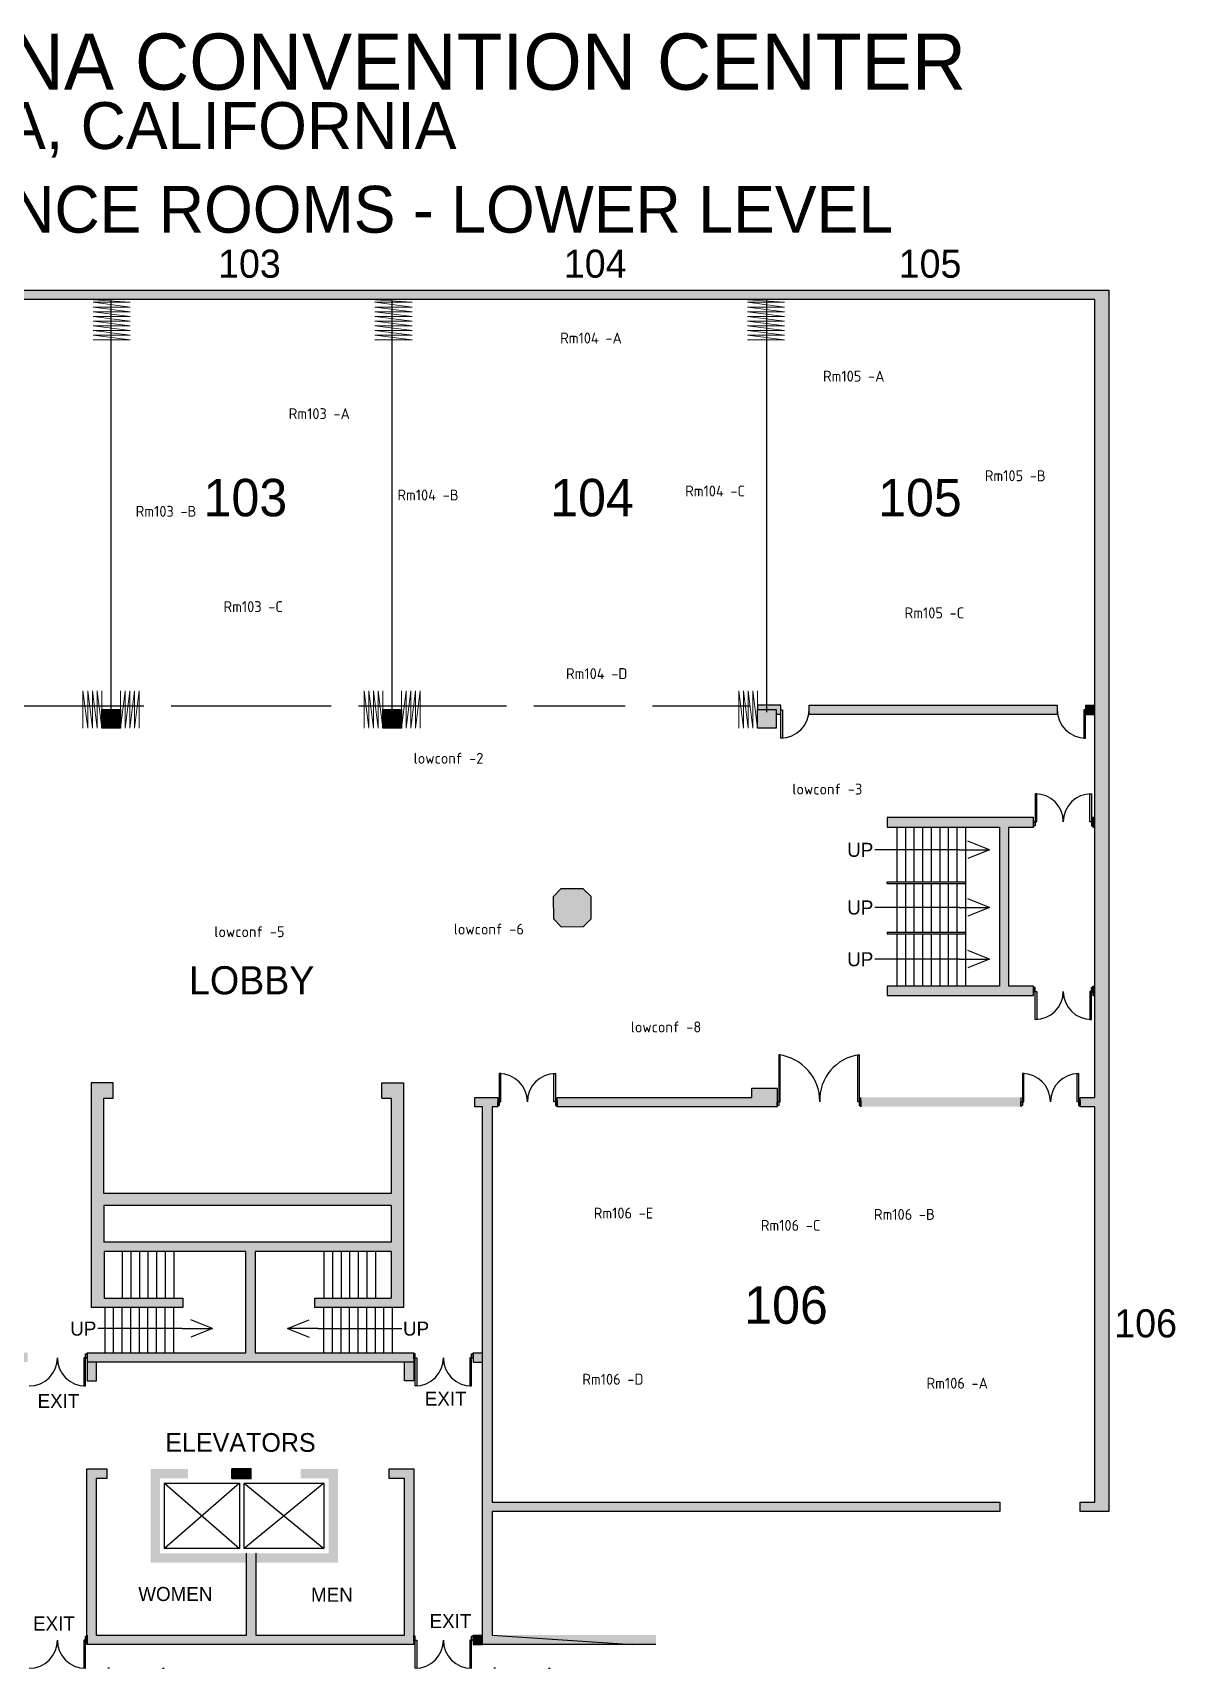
# Model space of a CAD drawing. Header units: inches. Extents: x 3281 to 5643, y 3049 to 5144.
# Drawn here: x 4180 to 5643, y 3049 to 5144 of the extents above; entities that cross this region are included whole.
import ezdxf
from ezdxf.enums import TextEntityAlignment as Align

# ---------------------------------------------------------------- set-up
doc = ezdxf.new("R2010")
doc.units = ezdxf.units.IN
doc.header["$LTSCALE"] = 100
doc.header["$MEASUREMENT"] = 0
doc.linetypes.add('DASHED', pattern=[19.05, 12.7, -6.35])
doc.linetypes.add('DASHEDTINY', pattern=[2.8575, 1.905, -0.9525])
doc.layers.add('AP_Name', color=176, linetype='CONTINUOUS', lineweight=18, true_color=0x000080)
for name, color, linetype, lineweight in [('bldg_airwall', 53, 'DASHED', 25), ('bldg_airwall_storage', 53, 'CONTINUOUS', 18), ('bldg_doors', 7, 'CONTINUOUS', 25), ('bldg_text', 94, 'CONTINUOUS', 25), ('bldg_title', 94, 'CONTINUOUS', 25), ('bldg_wallint', 7, 'CONTINUOUS', 25), ('bldg_wallintsol', 7, 'CONTINUOUS', 25)]:
    doc.layers.add(name, color=color, linetype=linetype, lineweight=lineweight)
doc.layers.add('bldg_stairs', color=9, linetype='CONTINUOUS')
doc.styles.add('bldgtx18', font='bldgtx18')
doc.styles.add('bldgtx24', font='bldgtx24')
doc.styles.add('bldgtx36', font='bldgtx36')
doc.styles.add('bldgtx48', font='bldgtx48')
doc.styles.add('iso3098', font='iso3098')
doc.styles.add('showtx60', font='showtx60')

msp = doc.modelspace()

# ---------------------------------------------------------------- hatches: boundary and pattern name
at = {"layer": 'bldg_wallintsol'}
for points in [[(5540.3, 4801.9), (5540.3, 4157.3), (5540.4, 4138.4), (5540.3, 4138.4), (5540.3, 4126.4), (5540.4, 4126.4), (5540.3, 3922.5), (5540.3, 3780), (5521.6, 3780), (5521.6, 3768), (5540.3, 3768), (5540.3, 3261.6), (5521.4, 3261.6), (5521.4, 3249.6), (5558.4, 3249.6), (5558.4, 3774), (5558.4, 4813.9), (3370.9, 4813.9), (3370.9, 4353.1), (3370.9, 4277.4), (3296.8, 4277.4), (3296.8, 4252.9), (3370.9, 4252.9), (3370.9, 4233.3), (3382.9, 4233.3), (3382.9, 4270.4), (3392.3, 4270.4), (3392.3, 4276.3), (3392.3, 4282.4), (3382.9, 4282.4), (3382.9, 4347.1), (3382.9, 4801.9)], [(4292.3, 4276.9), (4268.3, 4276.9), (4268.3, 4252.9), (4292.3, 4252.9)], [(4652.3, 4276.9), (4628.3, 4276.9), (4628.3, 4252.9), (4652.3, 4252.9)], [(5492.3, 4282.4), (5174.3, 4282.4), (5174.3, 4270.4), (5492.3, 4270.4)], [(5540.3, 4282.4), (5528.3, 4282.4), (5528.3, 4270.4), (5540.3, 4270.4)], [(5461.9, 4138.4), (5274.2, 4138.4), (5274.2, 4126.4), (5418.4, 4126.4), (5418.4, 3922.5), (5274.2, 3922.5), (5274.2, 3910.5), (5410.9, 3910.5), (5461.9, 3910.5), (5461.9, 3922.5), (5430.4, 3922.5), (5430.4, 4126.4), (5461.9, 4126.4)], [(5540.3, 4138.4), (5537.9, 4138.4), (5537.9, 4126.4), (5540.3, 4126.4)], [(4895, 4037.3), (4884.9, 4047.2), (4856.5, 4047.1), (4846.6, 4037), (4846.8, 4008.6), (4856.9, 3998.7), (4885.3, 3998.9), (4895.2, 4009)], [(5540.3, 3922.5), (5537.9, 3922.5), (5537.9, 3910.5), (5540.3, 3910.5)], [(4978.2, 3079.4), (4978.2, 3091.4), (4768.2, 3091.4), (4768.2, 3249.6), (5418.8, 3249.6), (5418.8, 3261.6), (4768.2, 3261.6), (4768.2, 3768), (4775.5, 3768), (4775.5, 3780), (4762.2, 3780), (4746.3, 3780), (4746.3, 3768), (4756.2, 3768), (4756.2, 3255.6), (4756.2, 3079.4)], [(5133.4, 3780), (5133.4, 3792), (5101, 3792), (5101, 3780), (4851.5, 3780), (4851.5, 3768), (5133.4, 3768)], [(5445.6, 3780), (5240.7, 3780), (5240.7, 3768), (5445.6, 3768)], [(4667.9, 3091.4), (4667.9, 3304.1), (4636.5, 3304.1), (4636.5, 3292.1), (4655.9, 3292.1), (4655.9, 3091.4), (4465.8, 3091.4), (4465.8, 3184.1), (4453.8, 3184.1), (4453.8, 3091.4), (4261.3, 3091.4), (4261.3, 3292.1), (4274.7, 3292.1), (4274.7, 3304.1), (4249.3, 3304.1), (4249.3, 3089.8), (4249.5, 3089.8), (4249.5, 3079.4), (4459.8, 3079.4), (4667.9, 3079.4)], [(4459.5, 3304.1), (4435, 3304.1), (4435, 3292.1), (4459.5, 3292.1)], [(4756.2, 3091.4), (4743.9, 3091.4), (4743.9, 3079.4), (4756.2, 3079.4)]]:
    msp.add_hatch(color=256, dxfattribs=at).paths.add_polyline_path(points, flags=0)
h = msp.add_hatch(color=256, dxfattribs=at)
h.paths.add_polyline_path([(5138.3, 4282.4), (5108.3, 4282.4), (5108.3, 4276.9), (5132.3, 4276.9), (5132.3, 4270.4), (5138.3, 4270.4), (5138.3, 4276.3)], flags=0)
h.paths.add_polyline_path([(5132.3, 4276.9), (5108.3, 4276.9), (5108.3, 4252.9), (5132.3, 4252.9)], flags=0)
h = msp.add_hatch(color=256, dxfattribs=at)
h.paths.add_polyline_path([(4654.9, 3798.9), (4626.9, 3798.9), (4626.9, 3778.9), (4638.9, 3778.9), (4638.9, 3656.9), (4270.9, 3656.9), (4270.9, 3778.9), (4282.9, 3778.9), (4282.9, 3798.9), (4254.9, 3798.9), (4254.9, 3511.1), (4372.1, 3511.1), (4372.1, 3523.1), (4271.4, 3523.1), (4271.4, 3582.6), (4452.9, 3582.6), (4452.9, 3453.1), (4249.5, 3453.1), (4249.5, 3441.1), (4667.9, 3441.1), (4667.9, 3453.1), (4661.9, 3453.1), (4464.9, 3453.1), (4464.9, 3582.6), (4638.9, 3582.6), (4638.9, 3523.1), (4541.3, 3523.1), (4541.3, 3511.1), (4654.9, 3511.1)], flags=0)
h.paths.add_polyline_path([(4638.9, 3594.6), (4270.9, 3594.6), (4270.9, 3641.5), (4638.9, 3641.5)], flags=0)
h = msp.add_hatch(color=256, dxfattribs=at)
h.paths.add_polyline_path([(4261.5, 3441.1), (4249.5, 3441.1), (4249.5, 3417.1), (4261.5, 3417.1)], flags=0)
h.paths.add_polyline_path([(4173.5, 3453.1), (4164.4, 3453.1), (4164.4, 3441.1), (4173.5, 3441.1)], flags=0)
h = msp.add_hatch(color=256, dxfattribs=at)
h.paths.add_polyline_path([(4756.2, 3453.1), (4743.9, 3453.1), (4743.9, 3441.1), (4756.2, 3441.1)], flags=0)
h.paths.add_polyline_path([(4667.9, 3441.1), (4655.9, 3441.1), (4655.9, 3417.1), (4667.9, 3417.1)], flags=0)
at = {"layer": 'bldg_wallintsol', "linetype": 'CONTINUOUS'}
msp.add_hatch(color=256, dxfattribs=at).paths.add_polyline_path([(4330.9, 3184.1), (4450.9, 3184.1), (4570.9, 3184.1), (4570.9, 3304.1), (4522.9, 3304.1), (4522.9, 3292.1), (4558.9, 3292.1), (4558.9, 3196.1), (4342.9, 3196.1), (4342.9, 3292.1), (4378.9, 3292.1), (4378.9, 3304.1), (4330.9, 3304.1)], flags=0)

# ---------------------------------------------------------------- linework, layer by layer
at = {"layer": 'bldg_airwall'}
for p, q in [((4280.4, 4273.5), (4280.4, 4802.1)), ((4640.4, 4273.5), (4640.4, 4802.1)), ((5120.4, 4273.5), (5120.4, 4802.1)), ((4322.2, 4281.2), (4133.2, 4281.2)), ((4562.2, 4281.2), (4357.2, 4281.2)), ((4786.7, 4281.2), (4597.2, 4281.2)), ((4938.7, 4281.2), (4821.7, 4281.2)), ((5098.9, 4281.2), (4973.7, 4281.2))]:
    msp.add_line(p, q, dxfattribs=at)
at = {"layer": 'bldg_airwall_storage'}
for p, q in [((4257.2, 4801.9), (4304.8, 4801.9)), ((4304.8, 4798.5), (4257.2, 4801.5)), ((4304.8, 4792.5), (4257.2, 4798.5)), ((4257.2, 4798.5), (4304.8, 4798.5)), ((4618.2, 4801.9), (4665.8, 4801.9)), ((4665.8, 4798.5), (4618.2, 4801.5)), ((4665.8, 4792.5), (4618.2, 4798.5)), ((4618.2, 4798.5), (4665.8, 4798.5)), ((5095.3, 4801.9), (5142.9, 4801.9)), ((5142.9, 4798.5), (5095.3, 4801.5)), ((5142.9, 4792.5), (5095.3, 4798.5)), ((5095.3, 4798.5), (5142.9, 4798.5)), ((4304.8, 4786.5), (4257.2, 4792.5)), ((4257.2, 4792.5), (4304.8, 4792.5)), ((4304.8, 4780.5), (4257.2, 4786.5)), ((4257.2, 4786.5), (4304.8, 4786.5)), ((4304.8, 4774.5), (4257.2, 4780.5)), ((4257.2, 4780.5), (4304.8, 4780.5)), ((4665.8, 4786.5), (4618.2, 4792.5)), ((4618.2, 4792.5), (4665.8, 4792.5)), ((4665.8, 4780.5), (4618.2, 4786.5)), ((4618.2, 4786.5), (4665.8, 4786.5)), ((4665.8, 4774.5), (4618.2, 4780.5)), ((4618.2, 4780.5), (4665.8, 4780.5)), ((5142.9, 4786.5), (5095.3, 4792.5)), ((5095.3, 4792.5), (5142.9, 4792.5)), ((5142.9, 4780.5), (5095.3, 4786.5)), ((5095.3, 4786.5), (5142.9, 4786.5)), ((5142.9, 4774.5), (5095.3, 4780.5)), ((5095.3, 4780.5), (5142.9, 4780.5)), ((4304.8, 4768.5), (4257.2, 4774.5)), ((4257.2, 4774.5), (4304.8, 4774.5)), ((4304.8, 4762.5), (4257.2, 4768.5)), ((4257.2, 4768.5), (4304.8, 4768.5)), ((4304.8, 4756.5), (4257.2, 4762.5)), ((4257.2, 4762.5), (4304.8, 4762.5)), ((4304.8, 4750.5), (4257.2, 4756.5)), ((4257.2, 4756.5), (4304.8, 4756.5)), ((4665.8, 4768.5), (4618.2, 4774.5)), ((4618.2, 4774.5), (4665.8, 4774.5)), ((4665.8, 4762.5), (4618.2, 4768.5)), ((4618.2, 4768.5), (4665.8, 4768.5)), ((4665.8, 4756.5), (4618.2, 4762.5)), ((4618.2, 4762.5), (4665.8, 4762.5)), ((4665.8, 4750.5), (4618.2, 4756.5)), ((4618.2, 4756.5), (4665.8, 4756.5)), ((5142.9, 4768.5), (5095.3, 4774.5)), ((5095.3, 4774.5), (5142.9, 4774.5)), ((5142.9, 4762.5), (5095.3, 4768.5)), ((5095.3, 4768.5), (5142.9, 4768.5)), ((5142.9, 4756.5), (5095.3, 4762.5)), ((5095.3, 4762.5), (5142.9, 4762.5)), ((5142.9, 4750.5), (5095.3, 4756.5)), ((5095.3, 4756.5), (5142.9, 4756.5)), ((4257.2, 4750.5), (4304.8, 4750.5)), ((4618.2, 4750.5), (4665.8, 4750.5)), ((5095.3, 4750.5), (5142.9, 4750.5)), ((4244.3, 4300.9), (4244.3, 4252.9)), ((4244.3, 4300.9), (4250.3, 4252.9)), ((4250.3, 4300.9), (4250.3, 4252.9)), ((4250.3, 4300.9), (4256.3, 4252.9)), ((4256.3, 4300.9), (4256.3, 4252.9)), ((4256.3, 4300.9), (4262.3, 4252.9)), ((4262.3, 4300.9), (4262.3, 4252.9)), ((4262.3, 4300.9), (4268.3, 4252.9)), ((4268.3, 4252.9), (4268.3, 4300.9)), ((4292.3, 4300.9), (4292.3, 4252.9)), ((4298.3, 4300.9), (4292.3, 4252.9)), ((4298.3, 4300.9), (4298.3, 4252.9)), ((4304.3, 4300.9), (4298.3, 4252.9)), ((4304.3, 4300.9), (4304.3, 4252.9)), ((4310.3, 4300.9), (4304.3, 4252.9)), ((4310.3, 4300.9), (4310.3, 4252.9)), ((4316.3, 4300.9), (4310.3, 4252.9)), ((4316.3, 4252.9), (4316.3, 4300.9)), ((4604.3, 4300.9), (4604.3, 4252.9)), ((4604.3, 4300.9), (4610.3, 4252.9)), ((4610.3, 4300.9), (4610.3, 4252.9)), ((4610.3, 4300.9), (4616.3, 4252.9)), ((4616.3, 4300.9), (4616.3, 4252.9)), ((4616.3, 4300.9), (4622.3, 4252.9)), ((4622.3, 4300.9), (4622.3, 4252.9)), ((4622.3, 4300.9), (4628.3, 4252.9)), ((4628.3, 4252.9), (4628.3, 4300.9)), ((4652.3, 4300.9), (4652.3, 4252.9)), ((4658.3, 4300.9), (4652.3, 4252.9)), ((4658.3, 4300.9), (4658.3, 4252.9)), ((4664.3, 4300.9), (4658.3, 4252.9)), ((4664.3, 4300.9), (4664.3, 4252.9)), ((4670.3, 4300.9), (4664.3, 4252.9)), ((4670.3, 4300.9), (4670.3, 4252.9)), ((4676.3, 4300.9), (4670.3, 4252.9)), ((4676.3, 4252.9), (4676.3, 4300.9)), ((5084.3, 4300.9), (5084.3, 4252.9)), ((5090.3, 4252.9), (5084.3, 4300.9)), ((5090.3, 4252.9), (5090.3, 4300.9)), ((5096.3, 4252.9), (5090.3, 4300.9)), ((5096.3, 4300.9), (5096.3, 4252.9)), ((5096.3, 4300.9), (5102.3, 4252.9)), ((5108.3, 4252.9), (5102.3, 4300.9)), ((5102.3, 4300.9), (5102.3, 4252.9)), ((5108.3, 4252.9), (5108.3, 4300.9))]:
    msp.add_line(p, q, dxfattribs=at)
at = {"layer": 'bldg_doors'}
for p, q in [((5138.3, 4276.3), (5140.3, 4276.3)), ((5138.3, 4240.3), (5138.3, 4276.3)), ((5140.3, 4276.3), (5140.3, 4240.3)), ((5528.3, 4276.3), (5526.3, 4276.3)), ((5526.3, 4276.3), (5526.3, 4240.3)), ((5528.3, 4240.3), (5528.3, 4276.3)), ((5140.3, 4240.3), (5138.3, 4240.3)), ((5526.3, 4240.3), (5528.3, 4240.3)), ((5465.9, 4169), (5463.9, 4169)), ((5463.9, 4169), (5463.9, 4133)), ((5465.9, 4133), (5465.9, 4169)), ((5533.9, 4133), (5533.9, 4169)), ((5533.9, 4169), (5535.9, 4169)), ((5535.9, 4169), (5535.9, 4133)), ((5461.9, 4128), (5461.9, 4133)), ((5461.9, 4133), (5463.9, 4133)), ((5463.9, 4128), (5461.9, 4128)), ((5463.9, 4133), (5463.9, 4128)), ((5463.9, 4133), (5465.9, 4133)), ((5535.9, 4133), (5533.9, 4133)), ((5537.9, 4133), (5535.9, 4133)), ((5535.9, 4133), (5535.9, 4128)), ((5535.9, 4128), (5537.9, 4128)), ((5537.9, 4128), (5537.9, 4133)), ((5463.9, 3920.9), (5461.9, 3920.9)), ((5461.9, 3920.9), (5461.9, 3915.9)), ((5463.9, 3915.9), (5463.9, 3920.9)), ((5535.9, 3920.9), (5537.9, 3920.9)), ((5535.9, 3915.9), (5535.9, 3920.9)), ((5537.9, 3920.9), (5537.9, 3915.9)), ((5461.9, 3915.9), (5463.9, 3915.9)), ((5463.9, 3915.9), (5465.9, 3915.9)), ((5463.9, 3879.9), (5463.9, 3915.9)), ((5465.9, 3915.9), (5465.9, 3879.9)), ((5535.9, 3915.9), (5533.9, 3915.9)), ((5533.9, 3915.9), (5533.9, 3879.9)), ((5537.9, 3915.9), (5535.9, 3915.9)), ((5535.9, 3879.9), (5535.9, 3915.9)), ((5465.9, 3879.9), (5463.9, 3879.9)), ((5533.9, 3879.9), (5535.9, 3879.9)), ((5137.4, 3834.6), (5135.4, 3834.6)), ((5135.4, 3834.6), (5135.4, 3774.6)), ((5137.4, 3774.6), (5137.4, 3834.6)), ((5236.7, 3774.6), (5236.7, 3834.6)), ((5236.7, 3834.6), (5238.7, 3834.6)), ((5238.7, 3834.6), (5238.7, 3774.6)), ((4779.5, 3810.6), (4777.5, 3810.6)), ((4777.5, 3810.6), (4777.5, 3774.6)), ((4779.5, 3774.6), (4779.5, 3810.6)), ((4847.5, 3774.6), (4847.5, 3810.6)), ((4847.5, 3810.6), (4849.5, 3810.6)), ((4849.5, 3810.6), (4849.5, 3774.6)), ((5449.6, 3810.6), (5447.6, 3810.6)), ((5447.6, 3810.6), (5447.6, 3774.6)), ((5449.6, 3774.6), (5449.6, 3810.6)), ((5517.6, 3774.6), (5517.6, 3810.6)), ((5517.6, 3810.6), (5519.6, 3810.6)), ((5519.6, 3810.6), (5519.6, 3774.6)), ((4775.5, 3769.6), (4775.5, 3774.6)), ((4775.5, 3774.6), (4777.5, 3774.6)), ((4777.5, 3774.6), (4777.5, 3769.6)), ((4777.5, 3774.6), (4779.5, 3774.6)), ((4849.5, 3774.6), (4847.5, 3774.6)), ((4851.5, 3774.6), (4849.5, 3774.6)), ((4849.5, 3774.6), (4849.5, 3769.6)), ((4851.5, 3769.6), (4851.5, 3774.6)), ((5133.4, 3769.6), (5133.4, 3774.6)), ((5133.4, 3774.6), (5135.4, 3774.6)), ((5135.4, 3774.6), (5135.4, 3769.6)), ((5135.4, 3774.6), (5137.4, 3774.6)), ((5238.7, 3774.6), (5236.7, 3774.6)), ((5240.7, 3774.6), (5238.7, 3774.6)), ((5238.7, 3774.6), (5238.7, 3769.6)), ((5240.7, 3769.6), (5240.7, 3774.6)), ((5445.6, 3769.6), (5445.6, 3774.6)), ((5445.6, 3774.6), (5447.6, 3774.6)), ((5447.6, 3774.6), (5447.6, 3769.6)), ((5447.6, 3774.6), (5449.6, 3774.6)), ((5519.6, 3774.6), (5517.6, 3774.6)), ((5521.6, 3774.6), (5519.6, 3774.6)), ((5519.6, 3774.6), (5519.6, 3769.6)), ((5521.6, 3769.6), (5521.6, 3774.6)), ((4777.5, 3769.6), (4775.5, 3769.6)), ((4849.5, 3769.6), (4851.5, 3769.6)), ((5135.4, 3769.6), (5133.4, 3769.6)), ((5238.7, 3769.6), (5240.7, 3769.6)), ((5447.6, 3769.6), (5445.6, 3769.6)), ((5519.6, 3769.6), (5521.6, 3769.6)), ((4247.5, 3446.5), (4245.5, 3446.5)), ((4245.5, 3446.5), (4245.5, 3410.5)), ((4247.5, 3451.5), (4249.5, 3451.5)), ((4247.5, 3446.5), (4247.5, 3451.5)), ((4249.5, 3446.5), (4247.5, 3446.5)), ((4247.5, 3410.5), (4247.5, 3446.5)), ((4249.5, 3451.5), (4249.5, 3446.5)), ((4249.5, 3451.5), (4249.5, 3446.5)), ((4669.9, 3451.5), (4667.9, 3451.5)), ((4667.9, 3451.5), (4667.9, 3446.5)), ((4667.9, 3446.5), (4669.9, 3446.5)), ((4669.9, 3446.5), (4669.9, 3451.5)), ((4669.9, 3446.5), (4671.9, 3446.5)), ((4669.9, 3410.5), (4669.9, 3446.5)), ((4671.9, 3446.5), (4671.9, 3410.5)), ((4741.9, 3446.5), (4739.9, 3446.5)), ((4739.9, 3446.5), (4739.9, 3410.5)), ((4741.9, 3451.5), (4743.9, 3451.5)), ((4741.9, 3446.5), (4741.9, 3451.5)), ((4743.9, 3446.5), (4741.9, 3446.5)), ((4741.9, 3410.5), (4741.9, 3446.5)), ((4743.9, 3451.5), (4743.9, 3446.5)), ((4743.9, 3451.5), (4743.9, 3446.5)), ((4245.5, 3410.5), (4247.5, 3410.5)), ((4671.9, 3410.5), (4669.9, 3410.5)), ((4739.9, 3410.5), (4741.9, 3410.5)), ((4247.5, 3084.8), (4245.5, 3084.8)), ((4245.5, 3084.8), (4245.5, 3048.8)), ((4247.5, 3089.8), (4249.5, 3089.8)), ((4247.5, 3084.8), (4247.5, 3089.8)), ((4249.5, 3084.8), (4247.5, 3084.8)), ((4247.5, 3048.8), (4247.5, 3084.8)), ((4249.5, 3089.8), (4249.5, 3084.8)), ((4249.5, 3089.8), (4249.5, 3084.8)), ((4669.9, 3089.8), (4667.9, 3089.8)), ((4667.9, 3089.8), (4667.9, 3084.8)), ((4667.9, 3084.8), (4669.9, 3084.8)), ((4669.9, 3084.8), (4669.9, 3089.8)), ((4669.9, 3084.8), (4671.9, 3084.8)), ((4669.9, 3048.8), (4669.9, 3084.8)), ((4671.9, 3084.8), (4671.9, 3048.8)), ((4741.9, 3084.8), (4739.9, 3084.8)), ((4739.9, 3084.8), (4739.9, 3048.8)), ((4741.9, 3089.8), (4743.9, 3089.8)), ((4741.9, 3084.8), (4741.9, 3089.8)), ((4743.9, 3084.8), (4741.9, 3084.8)), ((4741.9, 3048.8), (4741.9, 3084.8)), ((4743.9, 3089.8), (4743.9, 3084.8)), ((4743.9, 3089.8), (4743.9, 3084.8)), ((4278.3, 3048.8), (4276.3, 3048.8)), ((4346.3, 3048.8), (4348.3, 3048.8)), ((4772.7, 3048.8), (4770.7, 3048.8)), ((4840.7, 3048.8), (4842.7, 3048.8))]:
    msp.add_line(p, q, dxfattribs=at)
for centre, radius, start, end in [((5138.3, 4276.3), 36, 270, 0), ((5528.3, 4276.3), 36, 180, -90), ((5463.9, 4133), 36, 0, 90), ((5535.9, 4133), 36, 90, 180), ((5463.9, 3915.9), 36, -90, 0), ((5535.9, 3915.9), 36, 180, 270), ((5128, 3774.9), 60.1, -0.3394, 82.9326), ((5246.2, 3776.9), 58.2, 97.3523, 182.2941), ((4777.5, 3774.6), 36, 0, 90), ((4849.5, 3774.6), 36, 90, 180), ((5447.6, 3774.6), 36, 0, 90), ((5519.6, 3774.6), 36, 90, 180), ((4175.5, 3446.5), 36, 270, 0), ((4247.5, 3446.5), 36, 180, -90), ((4669.9, 3446.5), 36, 270, 0), ((4741.9, 3446.5), 36, 180, -90), ((4175.5, 3084.8), 36, 270, 0), ((4247.5, 3084.8), 36, 180, -90), ((4669.9, 3084.8), 36, 270, 0), ((4741.9, 3084.8), 36, 180, -90)]:
    msp.add_arc(centre, radius, start, end, dxfattribs=at)
at = {"layer": 'bldg_stairs'}
for p, q in [((5286.7, 4126.4), (5286.7, 4056.2)), ((5297.7, 4126.4), (5297.7, 4056.2)), ((5308.7, 4126.4), (5308.7, 4056.2)), ((5319.7, 4126.4), (5319.7, 4056.2)), ((5330.7, 4126.4), (5330.7, 4056.2)), ((5341.7, 4126.4), (5341.7, 4056.2)), ((5352.7, 4126.4), (5352.7, 4056.2)), ((5363.7, 4126.4), (5363.7, 4056.2)), ((5374.7, 4126.4), (5374.7, 3922.5)), ((5405.3, 4097.2), (5377.6, 4108.3)), ((5366.5, 4097.2), (5258.5, 4097.2)), ((5366.5, 4097.2), (5405.3, 4097.2)), ((5405.3, 4097.2), (5377.6, 4086.1)), ((5286.7, 4054), (5286.7, 3991.6)), ((5297.7, 4054), (5297.7, 3991.6)), ((5308.7, 4054), (5308.7, 3991.6)), ((5319.7, 4054), (5319.7, 3991.6)), ((5330.7, 4054), (5330.7, 3991.6)), ((5341.7, 4054), (5341.7, 3991.6)), ((5352.7, 4054), (5352.7, 3991.6)), ((5363.7, 4054), (5363.7, 3991.6)), ((5366.5, 4023.3), (5258.5, 4023.3)), ((5366.5, 4023.3), (5405.3, 4023.3)), ((5405.3, 4023.3), (5377.6, 4034.3)), ((5405.3, 4023.3), (5377.6, 4012.2)), ((5286.7, 3989.4), (5286.7, 3922.5)), ((5297.7, 3989.4), (5297.7, 3922.5)), ((5308.7, 3989.4), (5308.7, 3922.5)), ((5319.7, 3989.4), (5319.7, 3922.5)), ((5330.7, 3989.4), (5330.7, 3922.5)), ((5341.7, 3989.4), (5341.7, 3922.5)), ((5352.7, 3989.4), (5352.7, 3922.5)), ((5363.7, 3989.4), (5363.7, 3922.5)), ((5405.3, 3957.1), (5377.6, 3968.2)), ((5366.5, 3957.1), (5258.5, 3957.1)), ((5366.5, 3957.1), (5405.3, 3957.1)), ((5405.3, 3957.1), (5377.6, 3946)), ((4294.5, 3582.6), (4294.5, 3523.1)), ((4305.5, 3582.6), (4305.5, 3523.1)), ((4316.5, 3582.6), (4316.5, 3523.1)), ((4327.5, 3582.6), (4327.5, 3523.1)), ((4338.5, 3582.6), (4338.5, 3523.1)), ((4349.5, 3582.6), (4349.5, 3523.1)), ((4360.5, 3582.6), (4360.5, 3523.1)), ((4552.8, 3582.6), (4552.8, 3523.1)), ((4563.8, 3582.6), (4563.8, 3523.1)), ((4574.8, 3582.6), (4574.8, 3523.1)), ((4585.8, 3582.6), (4585.8, 3523.1)), ((4596.8, 3582.6), (4596.8, 3523.1)), ((4607.8, 3582.6), (4607.8, 3523.1)), ((4618.8, 3582.6), (4618.8, 3523.1)), ((4272.5, 3453.1), (4272.5, 3511.1)), ((4283.5, 3453.1), (4283.5, 3511.1)), ((4294.5, 3453.1), (4294.5, 3511.1)), ((4305.5, 3453.1), (4305.5, 3511.1)), ((4316.5, 3453.1), (4316.5, 3511.1)), ((4327.5, 3453.1), (4327.5, 3511.1)), ((4338.5, 3453.1), (4338.5, 3511.1)), ((4349.5, 3453.1), (4349.5, 3511.1)), ((4360.5, 3453.1), (4360.5, 3511.1)), ((4552.8, 3453.1), (4552.8, 3511.1)), ((4563.8, 3453.1), (4563.8, 3511.1)), ((4574.8, 3453.1), (4574.8, 3511.1)), ((4585.8, 3453.1), (4585.8, 3511.1)), ((4596.8, 3453.1), (4596.8, 3511.1)), ((4607.8, 3453.1), (4607.8, 3511.1)), ((4618.8, 3453.1), (4618.8, 3511.1)), ((4629.8, 3453.1), (4629.8, 3511.1)), ((4640.8, 3453.1), (4640.8, 3511.1)), ((4371.3, 3483.9), (4263.3, 3483.9)), ((4371.3, 3483.9), (4410.1, 3483.9)), ((4410.1, 3483.9), (4382.4, 3495)), ((4410.1, 3483.9), (4382.4, 3472.8)), ((4506.1, 3483.9), (4533.8, 3495)), ((4544.9, 3483.9), (4506.1, 3483.9)), ((4506.1, 3483.9), (4533.8, 3472.8)), ((4544.9, 3483.9), (4652.9, 3483.9)), ((4348.9, 3202.1), (4348.9, 3286.1)), ((4348.9, 3286.1), (4444.9, 3286.1)), ((4348.9, 3286.1), (4444.9, 3202.1)), ((4444.9, 3286.1), (4348.9, 3202.1)), ((4444.9, 3286.1), (4444.9, 3202.1)), ((4450.9, 3202.1), (4450.9, 3286.1)), ((4450.9, 3286.1), (4552.9, 3286.1)), ((4450.9, 3286.1), (4552.9, 3202.1)), ((4552.9, 3286.1), (4450.9, 3202.1)), ((4552.9, 3286.1), (4552.9, 3202.1)), ((4444.9, 3202.1), (4348.9, 3202.1)), ((4552.9, 3202.1), (4450.9, 3202.1))]:
    msp.add_line(p, q, dxfattribs=at)
at = {"layer": 'bldg_wallint', "linetype": 'CONTINUOUS'}
for p, q in [((3370.9, 4813.9), (5558.4, 4813.9)), ((5540.3, 4801.9), (3382.9, 4801.9)), ((5540.3, 3780), (5540.3, 4801.9)), ((5558.4, 4813.9), (5558.4, 3774)), ((4268.3, 4276.9), (4292.3, 4276.9)), ((4268.3, 4252.9), (4268.3, 4276.9)), ((4292.3, 4276.9), (4292.3, 4252.9)), ((4628.3, 4276.9), (4652.3, 4276.9)), ((4652.3, 4276.9), (4652.3, 4252.9)), ((5108.3, 4276.9), (5132.3, 4276.9)), ((5108.3, 4252.9), (5108.3, 4276.9)), ((5132.3, 4276.9), (5132.3, 4252.9)), ((5174.3, 4282.4), (5492.3, 4282.4)), ((5174.3, 4270.4), (5174.3, 4282.4)), ((5492.3, 4282.4), (5492.3, 4270.4)), ((5528.3, 4282.4), (5528.3, 4270.4)), ((4292.3, 4252.9), (4268.3, 4252.9)), ((5132.3, 4252.9), (5108.3, 4252.9)), ((5492.3, 4270.4), (5174.3, 4270.4)), ((5461.9, 4138.4), (5274.2, 4138.4)), ((5274.2, 4138.4), (5274.2, 4126.4)), ((5461.9, 4126.4), (5461.9, 4138.4)), ((5461.9, 4126.4), (5461.9, 4138.4)), ((5461.9, 4126.4), (5461.9, 4138.4)), ((5540.4, 4138.4), (5537.9, 4138.4)), ((5537.9, 4138.4), (5537.9, 4126.4)), ((5537.9, 4138.4), (5537.9, 4126.4)), ((5274.2, 4126.4), (5418.4, 4126.4)), ((5418.4, 4126.4), (5418.4, 3922.5)), ((5430.4, 4126.4), (5461.9, 4126.4)), ((5430.4, 3922.5), (5430.4, 4126.4)), ((5537.9, 4126.4), (5540.4, 4126.4)), ((4856.5, 4047.1), (4846.6, 4037)), ((4884.9, 4047.2), (4856.5, 4047.1)), ((4895, 4037.3), (4884.9, 4047.2)), ((5274.2, 4056.2), (5374.7, 4056.2)), ((5274.2, 4054), (5374.7, 4054)), ((4846.6, 4037), (4846.8, 4008.6)), ((4895.2, 4009), (4895, 4037.3)), ((4846.8, 4008.6), (4856.9, 3998.7)), ((4885.3, 3998.9), (4895.2, 4009)), ((4856.9, 3998.7), (4885.3, 3998.9)), ((5274.2, 3991.6), (5374.7, 3991.6)), ((5274.2, 3989.4), (5374.7, 3989.4)), ((5418.4, 3922.5), (5274.2, 3922.5)), ((5274.2, 3922.5), (5274.2, 3910.5)), ((5461.9, 3922.5), (5430.4, 3922.5)), ((5461.9, 3910.5), (5461.9, 3922.5)), ((5461.9, 3910.5), (5461.9, 3922.5)), ((5461.9, 3910.5), (5461.9, 3922.5)), ((5537.9, 3922.5), (5537.9, 3910.5)), ((5537.9, 3922.5), (5537.9, 3910.5)), ((5274.2, 3910.5), (5410.9, 3910.5)), ((5410.9, 3910.5), (5461.9, 3910.5)), ((4254.9, 3798.9), (4254.9, 3511.1)), ((4282.9, 3798.9), (4254.9, 3798.9)), ((4282.9, 3778.9), (4282.9, 3798.9)), ((4626.9, 3798.9), (4654.9, 3798.9)), ((4626.9, 3778.9), (4626.9, 3798.9)), ((4654.9, 3798.9), (4654.9, 3511.1)), ((4270.9, 3778.9), (4282.9, 3778.9)), ((4270.9, 3656.9), (4270.9, 3778.9)), ((4626.9, 3778.9), (4638.9, 3778.9)), ((4638.9, 3778.9), (4638.9, 3656.9)), ((4746.3, 3768), (4746.3, 3780)), ((4746.3, 3780), (4762.2, 3780)), ((4762.2, 3780), (4775.5, 3780)), ((4775.5, 3780), (4775.5, 3768)), ((4775.5, 3780), (4775.5, 3768)), ((4851.5, 3780), (5101, 3780)), ((4851.5, 3768), (4851.5, 3780)), ((4851.5, 3768), (4851.5, 3780)), ((5101, 3780), (5101, 3792)), ((5101, 3792), (5133.4, 3792)), ((5133.4, 3792), (5133.4, 3780)), ((5133.4, 3780), (5133.4, 3768)), ((5133.4, 3780), (5133.4, 3768)), ((5133.4, 3780), (5133.4, 3768)), ((5240.7, 3768), (5240.7, 3780)), ((5240.7, 3768), (5240.7, 3780)), ((5445.6, 3780), (5445.6, 3768)), ((5521.6, 3780), (5540.3, 3780)), ((5521.6, 3768), (5521.6, 3780)), ((5521.6, 3768), (5521.6, 3780)), ((5558.4, 3774), (5558.4, 3249.6)), ((4756.2, 3768), (4746.3, 3768)), ((4756.2, 3255.6), (4756.2, 3768)), ((4768.2, 3768), (4768.2, 3261.6)), ((4775.5, 3768), (4768.2, 3768)), ((5133.4, 3768), (4851.5, 3768)), ((5540.3, 3768), (5521.6, 3768)), ((5540.3, 3261.6), (5540.3, 3768)), ((4638.9, 3656.9), (4270.9, 3656.9)), ((4638.9, 3641.5), (4270.9, 3641.5)), ((4638.9, 3594.6), (4270.9, 3594.6)), ((4452.9, 3582.6), (4271.4, 3582.6)), ((4452.9, 3453.1), (4452.9, 3582.6)), ((4464.9, 3582.6), (4464.9, 3453.1)), ((4638.9, 3582.6), (4464.9, 3582.6)), ((4271.4, 3523.1), (4372.1, 3523.1)), ((4372.1, 3523.1), (4372.1, 3511.1)), ((4541.3, 3523.1), (4638.9, 3523.1)), ((4541.3, 3511.1), (4541.3, 3523.1)), ((4372.1, 3511.1), (4254.9, 3511.1)), ((4654.9, 3511.1), (4541.3, 3511.1)), ((4249.5, 3453.1), (4249.5, 3441.1)), ((4249.5, 3453.1), (4452.9, 3453.1)), ((4249.5, 3453.1), (4249.5, 3441.1)), ((4667.9, 3441.1), (4249.5, 3441.1)), ((4464.9, 3453.1), (4667.9, 3453.1)), ((4661.9, 3453.1), (4667.9, 3453.1)), ((4667.9, 3453.1), (4667.9, 3441.1)), ((4743.9, 3453.1), (4743.9, 3441.1)), ((4249.3, 3304.1), (4274.7, 3304.1)), ((4249.3, 3079.4), (4249.3, 3304.1)), ((4261.3, 3292.1), (4261.3, 3091.4)), ((4274.7, 3292.1), (4261.3, 3292.1)), ((4274.7, 3304.1), (4274.7, 3292.1)), ((4636.5, 3292.1), (4636.5, 3304.1)), ((4636.5, 3304.1), (4667.9, 3304.1)), ((4655.9, 3292.1), (4636.5, 3292.1)), ((4655.9, 3091.4), (4655.9, 3292.1)), ((4667.9, 3304.1), (4667.9, 3079.4)), ((4756.2, 3079.4), (4756.2, 3255.6)), ((4768.2, 3261.6), (5418.8, 3261.6)), ((4768.2, 3249.6), (4768.2, 3091.4)), ((5418.8, 3249.6), (4768.2, 3249.6)), ((5418.8, 3261.6), (5418.8, 3249.6)), ((5521.4, 3261.6), (5540.3, 3261.6)), ((5521.4, 3249.6), (5521.4, 3261.6)), ((5558.4, 3249.6), (5521.4, 3249.6)), ((4453.8, 3091.4), (4453.8, 3196.1)), ((4465.8, 3196.1), (4465.8, 3091.4)), ((4249.5, 3091.4), (4249.5, 3079.4)), ((4249.5, 3091.4), (4249.5, 3079.4)), ((4261.3, 3091.4), (4453.8, 3091.4)), ((4465.8, 3091.4), (4655.9, 3091.4)), ((4667.9, 3091.4), (4667.9, 3079.4)), ((4743.9, 3091.4), (4743.9, 3079.4)), ((4768.2, 3091.4), (4948.6, 3079.4)), ((4459.8, 3079.4), (4249.3, 3079.4)), ((4667.9, 3079.4), (4459.8, 3079.4)), ((4978.2, 3079.4), (4756.2, 3079.4))]:
    msp.add_line(p, q, dxfattribs=at)
at = {"layer": 'bldg_wallint', "linetype": 'DASHEDTINY'}
for p, q in [((4628.3, 4252.9), (4628.3, 4276.9)), ((4652.3, 4252.9), (4628.3, 4252.9))]:
    msp.add_line(p, q, dxfattribs=at)
at = {"layer": 'bldg_wallint'}
for p, q in [((5138.3, 4282.4), (5108.3, 4282.4)), ((5108.3, 4282.4), (5108.3, 4276.9)), ((5138.3, 4270.4), (5138.3, 4282.4)), ((5528.3, 4282.4), (5540.3, 4282.4)), ((5138.3, 4270.4), (5132.3, 4270.4)), ((5528.3, 4270.4), (5540.3, 4270.4)), ((5540.4, 4138.4), (5540.3, 4157.3)), ((5461.9, 4126.4), (5461.9, 4134.4)), ((5461.9, 4134.4), (5461.9, 4126.4)), ((5537.9, 4134.4), (5537.9, 4126.4)), ((5537.9, 4134.4), (5537.9, 4126.4)), ((5540.3, 3922.5), (5540.4, 4126.4)), ((5274.2, 4054), (5274.2, 4056.2)), ((5274.2, 3991.6), (5274.2, 3989.4)), ((5461.9, 3914.5), (5461.9, 3922.5)), ((5461.9, 3914.5), (5461.9, 3922.5)), ((5537.9, 3922.5), (5537.9, 3914.5)), ((5537.9, 3914.5), (5537.9, 3922.5)), ((5537.9, 3922.5), (5540.3, 3922.5)), ((5537.9, 3910.5), (5540.3, 3910.5)), ((5540.3, 3888.2), (5540.3, 3910.5)), ((4775.5, 3776), (4775.5, 3768)), ((4775.5, 3776), (4775.5, 3768)), ((4851.5, 3768), (4851.5, 3776)), ((4851.5, 3776), (4851.5, 3768)), ((5133.4, 3776), (5133.4, 3768)), ((5133.4, 3776), (5133.4, 3768)), ((5240.7, 3768), (5240.7, 3776)), ((5240.7, 3776), (5240.7, 3768)), ((5445.6, 3776), (5445.6, 3768)), ((5445.6, 3776), (5445.6, 3768)), ((5521.6, 3768), (5521.6, 3776)), ((5521.6, 3776), (5521.6, 3768)), ((4270.9, 3641.5), (4270.9, 3594.6)), ((4638.9, 3641.5), (4638.9, 3594.6)), ((4271.4, 3582.6), (4271.4, 3523.1)), ((4638.9, 3582.6), (4638.9, 3523.1)), ((4249.5, 3453.1), (4249.5, 3441.1)), ((4249.5, 3453.1), (4249.5, 3445.1)), ((4249.5, 3445.1), (4249.5, 3453.1)), ((4249.5, 3441.1), (4249.5, 3417.1)), ((4261.5, 3417.1), (4261.5, 3441.1)), ((4655.9, 3417.1), (4655.9, 3441.1)), ((4667.9, 3453.1), (4667.9, 3441.1)), ((4667.9, 3453.1), (4667.9, 3445.1)), ((4667.9, 3445.1), (4667.9, 3453.1)), ((4667.9, 3441.1), (4667.9, 3417.1)), ((4743.9, 3453.1), (4743.9, 3441.1)), ((4743.9, 3453.1), (4743.9, 3445.1)), ((4743.9, 3445.1), (4743.9, 3453.1)), ((4743.9, 3453.1), (4756.2, 3453.1)), ((4743.9, 3441.1), (4756.2, 3441.1)), ((4249.5, 3417.1), (4261.5, 3417.1)), ((4667.9, 3417.1), (4655.9, 3417.1)), ((4435, 3292.1), (4435, 3304.1)), ((4459.5, 3304.1), (4435, 3304.1)), ((4435, 3292.1), (4459.5, 3292.1)), ((4459.5, 3292.1), (4459.5, 3304.1)), ((4249.5, 3091.4), (4249.5, 3079.4)), ((4249.5, 3091.4), (4249.5, 3083.4)), ((4249.5, 3083.4), (4249.5, 3091.4)), ((4667.9, 3091.4), (4667.9, 3079.4)), ((4667.9, 3091.4), (4667.9, 3083.4)), ((4667.9, 3083.4), (4667.9, 3091.4)), ((4743.9, 3091.4), (4743.9, 3079.4)), ((4743.9, 3091.4), (4743.9, 3083.4)), ((4743.9, 3083.4), (4743.9, 3091.4)), ((4743.9, 3091.4), (4756.2, 3091.4)), ((4743.9, 3079.4), (4756.2, 3079.4))]:
    msp.add_line(p, q, dxfattribs=at)

# ---------------------------------------------------------------- texts
at = {"layer": 'AP_Name', "style": 'iso3098'}
for s, p in [('Rm104 -A', (4855.5, 4745.7)), ('Rm105 -A', (5192.2, 4696.9)), ('Rm103 -A', (4507.8, 4648.9)), ('Rm105 -B', (5399.4, 4569.4)), ('Rm104 -B', (4647, 4544.7)), ('Rm104 -C', (5015.6, 4549.8)), ('Rm103 -B', (4311.8, 4523.8)), ('Rm103 -C', (4424.3, 4401.7)), ('Rm105 -C', (5296.7, 4393.7)), ('Rm104 -D', (4863, 4315.9)), ('lowconf -2', (4667.8, 4207.5)), ('lowconf -3', (5152.9, 4168)), ('lowconf -6', (4719.2, 3988.7)), ('lowconf -5', (4412.5, 3985.3)), ('lowconf -8', (4945.9, 3863.3)), ('Rm106 -E', (4898.5, 3624.9)), ('Rm106 -B', (5257.4, 3623.2)), ('Rm106 -C', (5112.5, 3609.2)), ('Rm106 -D', (4883.9, 3412.1)), ('Rm106 -A', (5324.8, 3407))]:
    msp.add_text(s, height=14, dxfattribs=at).set_placement(p)
at = {"layer": 'bldg_airwall', "style": 'bldgtx48'}
for s, p in [('103', (4452.3, 4548.4)), ('104', (4896.3, 4548.4)), ('105', (5316.3, 4548.4)), ('106', (5144.8, 3514.1))]:
    msp.add_text(s, height=48, dxfattribs=at).set_placement(p, align=Align.MIDDLE_CENTER)
at = {"layer": 'bldg_text'}
for s, height, style, p in [('103', 36, 'bldgtx36', (4457.5, 4848)), ('104', 36, 'bldgtx36', (4900.4, 4848)), ('105', 36, 'bldgtx36', (5329.3, 4848)), ('UP', 18, 'bldgtx18', (5239.9, 4097.2)), ('UP', 18, 'bldgtx18', (5239.9, 4023.3)), ('UP', 18, 'bldgtx18', (5239.9, 3957.1)), ('LOBBY', 36, 'bldgtx36', (4460.4, 3930.1)), ('106', 36, 'bldgtx36', (5605.4, 3490.7)), ('UP', 18, 'bldgtx18', (4244.7, 3483.9)), ('UP', 18, 'bldgtx18', (4670.9, 3483.9)), ('ELEVATORS', 24, 'bldgtx24', (4446, 3338.1))]:
    msp.add_text(s, height=height, dxfattribs=dict(at, style=style)).set_placement(p, align=Align.MIDDLE_CENTER)
at = {"layer": 'bldg_text', "style": 'bldgtx18'}
for s, p in [('EXIT', (4186.1, 3382.2)), ('EXIT', (4682.1, 3385.2)), ('WOMEN', (4315.1, 3135)), ('MEN', (4536.4, 3134)), ('EXIT', (4180.3, 3097.2)), ('EXIT', (4688.2, 3100.3))]:
    msp.add_text(s, height=18, dxfattribs=at).set_placement(p)
at = {"layer": 'bldg_title', "style": 'showtx60'}
for s, height, p in [('PASADENA CONVENTION CENTER', 72, (3759.7, 5070.8)), ('PASADENA, CALIFORNIA', 60, (3759.7, 4994.9))]:
    msp.add_text(s, height=height, dxfattribs=at).set_placement(p)
msp.add_text('CONFERENCE ROOMS - LOWER LEVEL', height=60, dxfattribs=at).set_placement((4519.8, 4887.7), align=Align.CENTER)

doc.saveas('drawing.dxf')
